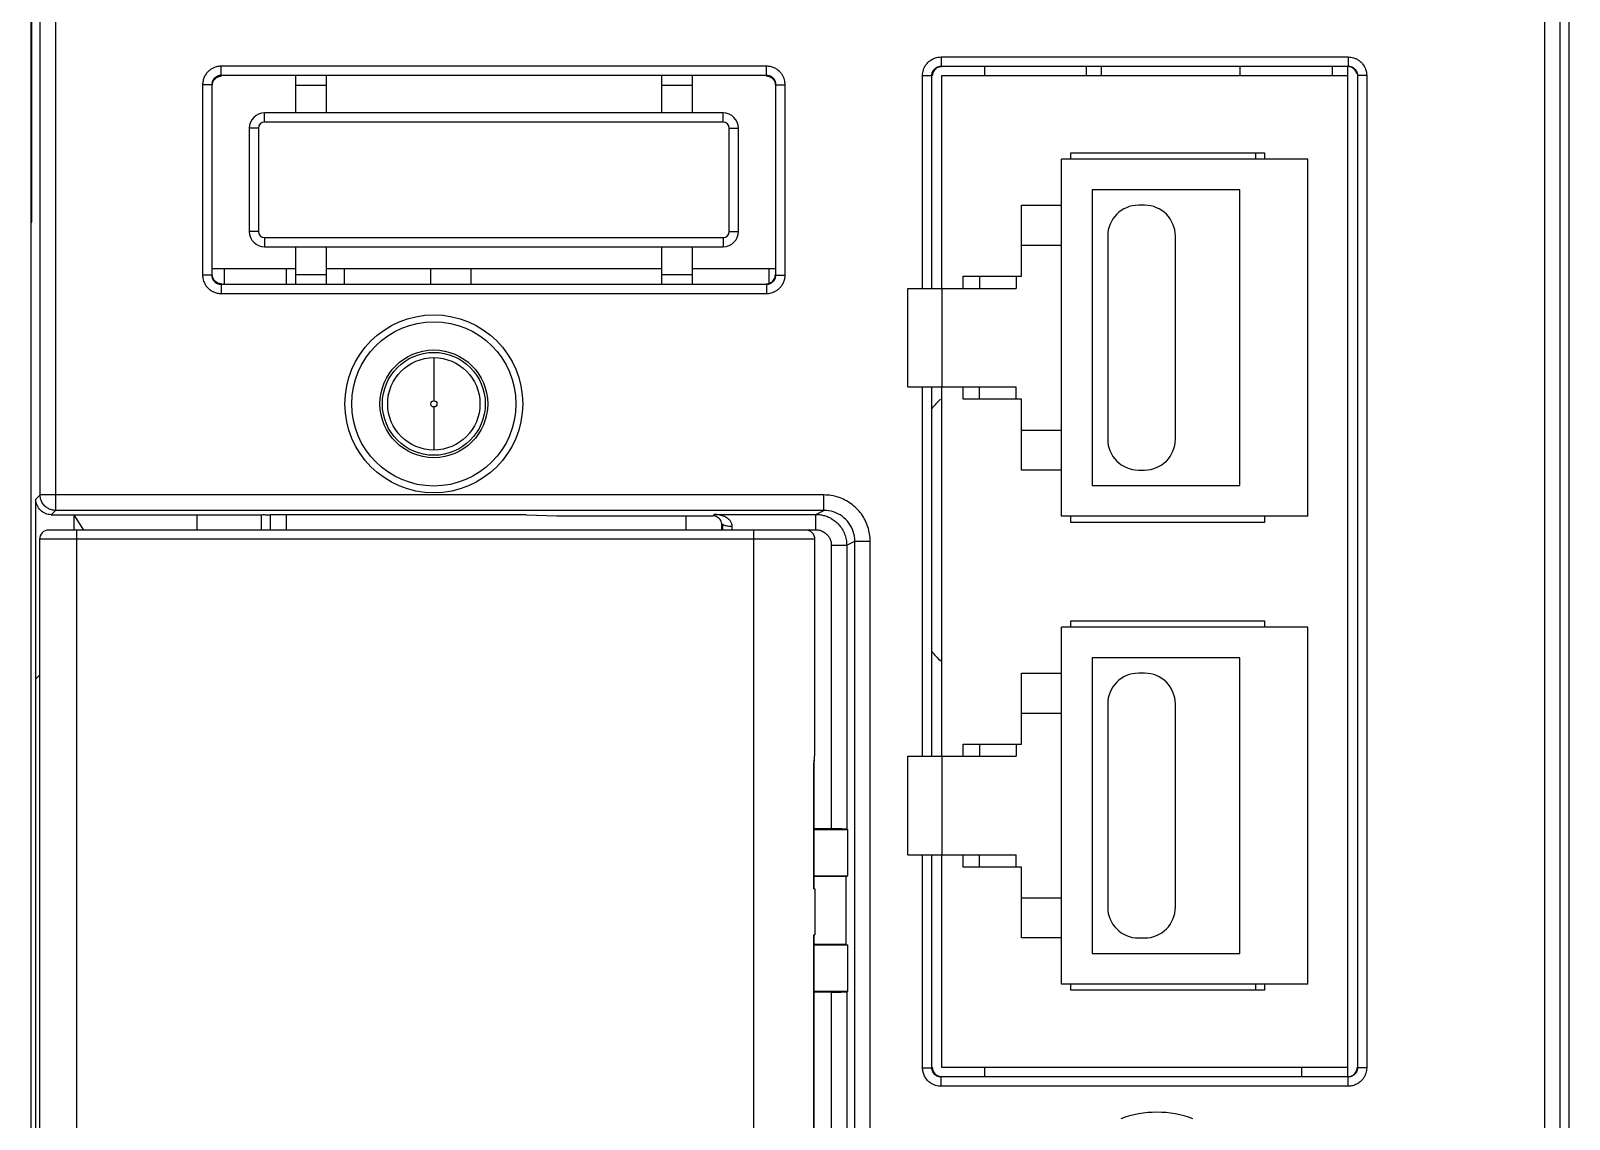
# Model space of a CAD drawing. Header units: millimetres. Extents: x 336 to 12810, y -1577 to 4105.
# Drawn here: x 7592.1 to 7642.1, y 1767.7 to 1803.1 of the extents above; entities that cross this region are included whole.
import ezdxf

# ---------------------------------------------------------------- set-up
doc = ezdxf.new("R2010")
doc.units = ezdxf.units.MM

msp = doc.modelspace()

# ---------------------------------------------------------------- linework, layer by layer
at = {"color": 7, "linetype": 'Continuous'}
for p, q in [((7592.084, 1838.253), (7592.084, 1679.358)), ((7642.084, 1679.358), (7642.084, 1838.253)), ((7592.123, 1796.858), (7592.123, 1805.858)), ((7592.89, 1805.118), (7592.89, 1787.498)), ((7641.279, 1805.118), (7641.279, 1679.664)), ((7592.39, 1787.998), (7592.39, 1804.635)), ((7641.779, 1804.635), (7641.779, 1679.664)), ((7621.668, 1802.225), (7634.901, 1802.225)), ((7621.668, 1802.225), (7621.668, 1801.925)), ((7634.901, 1802.225), (7634.901, 1801.925)), ((7616, 1801.924), (7598.268, 1801.924)), ((7598.268, 1801.624), (7598.268, 1801.924)), ((7616, 1801.624), (7598.268, 1801.624)), ((7598.268, 1801.624), (7598.284, 1801.608)), ((7600.684, 1801.608), (7600.684, 1800.408)), ((7601.684, 1801.608), (7601.684, 1800.408)), ((7612.584, 1801.608), (7612.584, 1800.408)), ((7613.584, 1801.608), (7613.584, 1800.408)), ((7615.984, 1801.608), (7616, 1801.624)), ((7616, 1801.624), (7616, 1801.924)), ((7621.068, 1801.625), (7621.368, 1801.625)), ((7621.068, 1794.708), (7621.068, 1801.625)), ((7621.368, 1794.708), (7621.368, 1801.625)), ((7621.668, 1801.925), (7634.901, 1801.925)), ((7634.884, 1801.608), (7621.684, 1801.608)), ((7621.684, 1801.608), (7621.684, 1794.708)), ((7623.084, 1801.925), (7623.084, 1801.608)), ((7626.384, 1801.925), (7626.384, 1801.608)), ((7626.884, 1801.608), (7626.884, 1801.925)), ((7631.384, 1801.925), (7631.384, 1801.608)), ((7634.384, 1801.925), (7634.384, 1801.608)), ((7634.884, 1769.108), (7634.884, 1801.925)), ((7635.201, 1801.625), (7635.201, 1769.392)), ((7635.501, 1801.625), (7635.201, 1801.625)), ((7635.501, 1801.625), (7635.501, 1769.392)), ((7597.668, 1801.324), (7597.668, 1795.143)), ((7597.968, 1801.324), (7597.668, 1801.324)), ((7597.968, 1801.324), (7597.968, 1795.143)), ((7597.968, 1801.324), (7597.984, 1801.308)), ((7600.684, 1801.308), (7601.684, 1801.308)), ((7612.584, 1801.308), (7613.584, 1801.308)), ((7616.284, 1801.308), (7616.3, 1801.324)), ((7616.3, 1801.324), (7616.6, 1801.324)), ((7616.3, 1795.143), (7616.3, 1801.324)), ((7616.6, 1795.143), (7616.6, 1801.324)), ((7614.584, 1800.408), (7599.684, 1800.408)), ((7599.684, 1800.108), (7599.684, 1800.408)), ((7614.584, 1800.108), (7599.684, 1800.108)), ((7614.584, 1800.108), (7614.584, 1800.408)), ((7599.484, 1799.908), (7599.184, 1799.908)), ((7599.184, 1799.908), (7599.184, 1796.558)), ((7599.484, 1799.908), (7599.484, 1796.558)), ((7614.784, 1799.908), (7615.084, 1799.908)), ((7614.784, 1796.558), (7614.784, 1799.908)), ((7615.084, 1796.558), (7615.084, 1799.908)), ((7625.884, 1799.108), (7632.184, 1799.108)), ((7625.884, 1798.908), (7625.884, 1799.108)), ((7631.884, 1799.108), (7631.884, 1798.908)), ((7632.184, 1799.108), (7632.184, 1798.908)), ((7633.584, 1798.908), (7625.584, 1798.908)), ((7625.584, 1787.308), (7625.584, 1798.908)), ((7633.584, 1787.308), (7633.584, 1798.908)), ((7631.384, 1797.908), (7626.584, 1797.908)), ((7626.584, 1797.908), (7626.584, 1788.308)), ((7631.384, 1788.308), (7631.384, 1797.908)), ((7624.284, 1797.408), (7625.584, 1797.408)), ((7624.284, 1795.108), (7624.284, 1797.408)), ((7628.284, 1797.408), (7628.084, 1797.408)), ((7592.084, 1796.858), (7592.123, 1796.858)), ((7599.484, 1796.558), (7599.184, 1796.558)), ((7614.784, 1796.558), (7615.084, 1796.558)), ((7599.684, 1796.358), (7614.584, 1796.358)), ((7599.684, 1796.358), (7599.684, 1796.058)), ((7599.684, 1796.058), (7614.584, 1796.058)), ((7600.684, 1796.058), (7600.684, 1794.858)), ((7601.684, 1796.058), (7601.684, 1794.858)), ((7612.584, 1796.058), (7612.584, 1794.858)), ((7613.584, 1796.058), (7613.584, 1794.858)), ((7614.584, 1796.358), (7614.584, 1796.058)), ((7624.284, 1796.108), (7625.584, 1796.108)), ((7627.084, 1796.408), (7627.084, 1789.808)), ((7629.284, 1789.808), (7629.284, 1796.408)), ((7597.968, 1795.143), (7597.668, 1795.143)), ((7597.968, 1795.143), (7597.984, 1795.158)), ((7597.984, 1795.358), (7600.684, 1795.358)), ((7598.384, 1794.858), (7598.384, 1795.358)), ((7600.384, 1795.358), (7600.384, 1794.858)), ((7600.684, 1795.158), (7601.684, 1795.158)), ((7601.684, 1795.358), (7612.584, 1795.358)), ((7602.284, 1794.858), (7602.284, 1795.358)), ((7605.084, 1794.858), (7605.084, 1795.358)), ((7606.384, 1795.358), (7606.384, 1794.858)), ((7612.584, 1795.158), (7613.584, 1795.158)), ((7613.584, 1795.358), (7616.284, 1795.358)), ((7616.084, 1794.858), (7616.084, 1795.358)), ((7616.3, 1795.143), (7616.284, 1795.158)), ((7616.3, 1795.143), (7616.6, 1795.143)), ((7622.384, 1795.108), (7624.284, 1795.108)), ((7622.384, 1794.708), (7622.384, 1795.108)), ((7622.914, 1795.108), (7622.914, 1794.708)), ((7624.114, 1795.108), (7624.114, 1794.708)), ((7598.268, 1794.843), (7598.284, 1794.858)), ((7598.268, 1794.843), (7616, 1794.843)), ((7598.268, 1794.843), (7598.268, 1794.543)), ((7598.268, 1794.543), (7616, 1794.543)), ((7616, 1794.843), (7615.984, 1794.858)), ((7616, 1794.843), (7616, 1794.543)), ((7620.584, 1794.708), (7624.114, 1794.708)), ((7620.584, 1791.508), (7620.584, 1794.708)), ((7621.708, 1791.508), (7621.708, 1794.708)), ((7605.184, 1792.458), (7605.184, 1791.058)), ((7620.584, 1791.508), (7624.114, 1791.508)), ((7621.068, 1779.508), (7621.068, 1791.508)), ((7621.368, 1779.508), (7621.368, 1791.508)), ((7621.684, 1791.508), (7621.684, 1779.508)), ((7622.384, 1791.108), (7622.384, 1791.508)), ((7622.914, 1791.108), (7622.914, 1791.508)), ((7624.114, 1791.108), (7624.114, 1791.508)), ((7624.284, 1791.108), (7622.384, 1791.108)), ((7624.284, 1788.808), (7624.284, 1791.108)), ((7605.184, 1790.858), (7605.184, 1789.458)), ((7624.284, 1790.108), (7625.584, 1790.108)), ((7625.584, 1788.808), (7624.284, 1788.808)), ((7628.084, 1788.808), (7628.284, 1788.808)), ((7626.584, 1788.308), (7631.384, 1788.308)), ((7592.39, 1787.998), (7592.25, 1787.858)), ((7592.25, 1782.024), (7592.25, 1787.858)), ((7617.864, 1787.998), (7592.39, 1787.998)), ((7617.864, 1787.498), (7617.864, 1787.998)), ((7592.89, 1787.498), (7592.75, 1787.358)), ((7592.75, 1787.358), (7599.579, 1787.358)), ((7617.864, 1787.498), (7592.89, 1787.498)), ((7593.484, 1787.358), (7593.484, 1786.858)), ((7593.484, 1787.358), (7593.797, 1786.858)), ((7597.484, 1787.358), (7597.484, 1786.858)), ((7599.579, 1786.858), (7599.579, 1787.358)), ((7608.184, 1787.355), (7599.862, 1787.355)), ((7599.881, 1787.355), (7599.879, 1787.353)), ((7599.879, 1786.858), (7599.879, 1787.353)), ((7600.384, 1787.355), (7600.384, 1786.858)), ((7608.184, 1787.355), (7609.184, 1787.32)), ((7609.184, 1787.32), (7614.246, 1787.32)), ((7613.384, 1786.858), (7613.384, 1787.32)), ((7614.246, 1787.32), (7614.293, 1787.367)), ((7614.293, 1787.367), (7617.602, 1787.367)), ((7614.546, 1787.02), (7614.579, 1787.054)), ((7614.546, 1786.858), (7614.546, 1787.02)), ((7617.601, 1786.867), (7617.601, 1787.367)), ((7617.602, 1787.367), (7617.864, 1787.498)), ((7633.584, 1787.308), (7625.584, 1787.308)), ((7625.884, 1787.108), (7625.884, 1787.308)), ((7632.184, 1787.108), (7625.884, 1787.108)), ((7632.184, 1787.308), (7632.184, 1787.108)), ((7592.369, 1786.558), (7592.369, 1694.158)), ((7617.569, 1786.558), (7592.369, 1786.558)), ((7617.269, 1786.858), (7592.669, 1786.858)), ((7593.569, 1786.858), (7593.569, 1693.858)), ((7615.569, 1786.858), (7615.569, 1693.858)), ((7617.269, 1786.867), (7617.601, 1786.867)), ((7617.569, 1779.878), (7617.569, 1786.558)), ((7618.101, 1786.367), (7618.101, 1777.151)), ((7618.101, 1786.367), (7618.601, 1786.367)), ((7618.601, 1786.367), (7618.864, 1786.499)), ((7618.601, 1786.367), (7618.601, 1777.143)), ((7618.864, 1694.218), (7618.864, 1786.499)), ((7618.864, 1786.499), (7619.364, 1786.499)), ((7619.364, 1694.218), (7619.364, 1786.499)), ((7625.584, 1772.108), (7625.584, 1783.708)), ((7633.584, 1783.708), (7625.584, 1783.708)), ((7625.884, 1783.908), (7632.184, 1783.908)), ((7625.884, 1783.708), (7625.884, 1783.908)), ((7632.184, 1783.908), (7632.184, 1783.708)), ((7633.584, 1772.108), (7633.584, 1783.708)), ((7626.584, 1782.708), (7626.584, 1773.108)), ((7631.384, 1782.708), (7626.584, 1782.708)), ((7631.384, 1773.108), (7631.384, 1782.708)), ((7592.369, 1782.143), (7592.248, 1782.023)), ((7592.248, 1748.26), (7592.248, 1782.023)), ((7624.284, 1779.908), (7624.284, 1782.208)), ((7624.284, 1782.208), (7625.584, 1782.208)), ((7628.284, 1782.208), (7628.084, 1782.208)), ((7627.084, 1781.208), (7627.084, 1774.608)), ((7629.284, 1774.608), (7629.284, 1781.208)), ((7624.284, 1780.908), (7625.584, 1780.908)), ((7620.584, 1776.308), (7620.584, 1779.508)), ((7620.584, 1779.508), (7624.114, 1779.508)), ((7621.708, 1776.308), (7621.708, 1779.508)), ((7622.384, 1779.508), (7622.384, 1779.908)), ((7622.384, 1779.908), (7624.284, 1779.908)), ((7622.914, 1779.908), (7622.914, 1779.508)), ((7624.114, 1779.908), (7624.114, 1779.508)), ((7617.538, 1775.208), (7617.538, 1779.279)), ((7617.542, 1779.266), (7617.538, 1779.279)), ((7617.542, 1775.208), (7617.542, 1779.267)), ((7618.101, 1777.151), (7617.542, 1777.151)), ((7618.64, 1777.123), (7617.542, 1777.123)), ((7618.601, 1777.143), (7618.64, 1777.123)), ((7618.64, 1775.629), (7618.64, 1777.123)), ((7620.584, 1776.308), (7624.114, 1776.308)), ((7621.068, 1769.392), (7621.068, 1776.308)), ((7621.368, 1769.392), (7621.368, 1776.308)), ((7621.684, 1776.308), (7621.684, 1769.408)), ((7622.384, 1775.908), (7622.384, 1776.308)), ((7622.914, 1775.908), (7622.914, 1776.308)), ((7624.114, 1775.908), (7624.114, 1776.308)), ((7617.542, 1775.629), (7618.64, 1775.629)), ((7618.584, 1775.601), (7617.542, 1775.601)), ((7618.584, 1775.601), (7618.64, 1775.629)), ((7618.584, 1773.401), (7618.584, 1775.601)), ((7624.284, 1775.908), (7622.384, 1775.908)), ((7624.284, 1773.608), (7624.284, 1775.908)), ((7617.538, 1775.208), (7617.569, 1775.208)), ((7617.569, 1775.208), (7617.569, 1773.708)), ((7624.284, 1774.908), (7625.584, 1774.908)), ((7617.538, 1765.638), (7617.538, 1773.708)), ((7617.538, 1773.708), (7617.569, 1773.708)), ((7617.542, 1765.65), (7617.542, 1773.708)), ((7625.584, 1773.608), (7624.284, 1773.608)), ((7628.084, 1773.608), (7628.284, 1773.608)), ((7618.584, 1773.401), (7617.542, 1773.401)), ((7618.64, 1773.373), (7617.542, 1773.373)), ((7618.584, 1773.401), (7618.64, 1773.373)), ((7618.64, 1771.879), (7618.64, 1773.373)), ((7626.584, 1773.108), (7631.384, 1773.108)), ((7633.584, 1772.108), (7625.584, 1772.108)), ((7625.884, 1771.908), (7625.884, 1772.108)), ((7631.884, 1772.108), (7631.884, 1771.908)), ((7632.184, 1772.108), (7632.184, 1771.908)), ((7617.542, 1771.879), (7618.64, 1771.879)), ((7618.101, 1771.851), (7617.542, 1771.851)), ((7618.101, 1771.851), (7618.101, 1733.358)), ((7618.601, 1771.859), (7618.64, 1771.879)), ((7618.601, 1771.859), (7618.601, 1733.358)), ((7632.184, 1771.908), (7625.884, 1771.908)), ((7621.068, 1769.392), (7621.368, 1769.392)), ((7621.668, 1768.792), (7621.668, 1769.092)), ((7634.901, 1769.092), (7621.668, 1769.092)), ((7621.684, 1769.408), (7634.884, 1769.408)), ((7623.084, 1769.408), (7623.084, 1769.092)), ((7633.384, 1769.408), (7633.384, 1769.092)), ((7634.901, 1768.792), (7634.901, 1769.092)), ((7635.501, 1769.392), (7635.201, 1769.392)), ((7634.901, 1768.792), (7621.668, 1768.792))]:
    msp.add_line(p, q, dxfattribs=at)
for radius in [2.89, 2.669, 1.751, 1.672, 1.5, 0.1]:
    msp.add_circle((7605.184, 1790.958), radius, dxfattribs=at)
for centre, radius, start, end in [((7599.684, 1799.908), 0.5, 90, 180), ((7599.684, 1799.908), 0.2, 90, 180), ((7614.584, 1799.908), 0.5, 0, 90), ((7614.584, 1799.908), 0.2, 0, 90), ((7628.084, 1796.408), 1, 90, 180), ((7628.284, 1796.408), 1, 0, 90), ((7599.684, 1796.558), 0.5, 180, 270), ((7599.684, 1796.558), 0.2, 180, 270), ((7614.584, 1796.558), 0.5, 270, 0), ((7614.584, 1796.558), 0.2, 270, 0), ((7625.884, 1786.858), 6, 134.823, 138.9731), ((7628.084, 1789.808), 1, 180, 270), ((7628.284, 1789.808), 1, 270, 0), ((7592.669, 1786.558), 0.3, 90, 180), ((7617.269, 1786.558), 0.3, 0, 90), ((7625.884, 1786.858), 6, 221.0269, 225.177), ((7628.084, 1781.208), 1, 90, 180), ((7628.284, 1781.208), 1, 0, 90), ((7628.084, 1774.608), 1, 180, 270), ((7628.284, 1774.608), 1, 270, 0), ((7628.684, 1764.63), 3.317, 69.3139, 110.698)]:
    msp.add_arc(centre, radius, start, end, dxfattribs=at)
for points, start_tangent, end_tangent in [([(7621.068, 1801.625), (7621.074, 1801.711), (7621.094, 1801.802), (7621.133, 1801.897), (7621.194, 1801.993), (7621.281, 1802.084), (7621.394, 1802.159), (7621.525, 1802.208), (7621.668, 1802.225)], (-0.000012, 1), (1, 0.000049)), ([(7634.901, 1802.225), (7634.987, 1802.219), (7635.077, 1802.198), (7635.172, 1802.16), (7635.269, 1802.099), (7635.36, 1802.011), (7635.435, 1801.899), (7635.484, 1801.767), (7635.501, 1801.625)], (1, 0.000012), (0.000049, -1)), ([(7598.268, 1801.924), (7598.195, 1801.92), (7598.116, 1801.905), (7598.031, 1801.875), (7597.944, 1801.829), (7597.858, 1801.762), (7597.781, 1801.675), (7597.721, 1801.569), (7597.682, 1801.45), (7597.668, 1801.324)], (-1, -0.000011), (0.000067, -1)), ([(7598.268, 1801.624), (7598.232, 1801.622), (7598.192, 1801.614), (7598.15, 1801.6), (7598.106, 1801.577), (7598.063, 1801.543), (7598.025, 1801.5), (7597.994, 1801.447), (7597.975, 1801.387), (7597.968, 1801.324)], (-1, 0.000297), (0.000348, -1)), ([(7597.984, 1801.308), (7598.024, 1801.458), (7598.134, 1801.568), (7598.284, 1801.608)], (0, 1), (1, 0)), ([(7615.984, 1801.608), (7616.134, 1801.568), (7616.244, 1801.458), (7616.284, 1801.308)], (1, 0), (0, -1)), ([(7616.6, 1801.324), (7616.595, 1801.399), (7616.579, 1801.48), (7616.549, 1801.566), (7616.501, 1801.654), (7616.433, 1801.739), (7616.345, 1801.815), (7616.24, 1801.874), (7616.123, 1801.911), (7616, 1801.924)], (0, 1), (-1, 0.00004)), ([(7616.3, 1801.324), (7616.298, 1801.362), (7616.29, 1801.402), (7616.275, 1801.445), (7616.251, 1801.489), (7616.217, 1801.532), (7616.173, 1801.57), (7616.12, 1801.599), (7616.062, 1801.618), (7616, 1801.624)], (0.000305, 1), (-1, -0.000279)), ([(7621.368, 1801.625), (7621.371, 1801.668), (7621.381, 1801.713), (7621.4, 1801.761), (7621.431, 1801.809), (7621.474, 1801.855), (7621.531, 1801.892), (7621.596, 1801.916), (7621.668, 1801.925)], (-0.000084, 1), (1, -0.000044)), ([(7621.534, 1801.868), (7621.424, 1801.758), (7621.384, 1801.608)], (-0.867069, -0.498188), (0, -1)), ([(7621.684, 1801.908), (7621.534, 1801.868)], (-1, 0), (-0.867069, -0.498188)), ([(7635.129, 1801.796), (7635.024, 1801.883), (7634.89, 1801.914)], (-0.603787, 0.797146), (-0.999999, -0.001222)), ([(7634.901, 1801.925), (7634.944, 1801.922), (7634.989, 1801.912), (7635.037, 1801.893), (7635.085, 1801.862), (7635.13, 1801.818), (7635.168, 1801.762), (7635.192, 1801.696), (7635.201, 1801.625)], (1, 0.000084), (-0.000044, -1)), ([(7635.184, 1801.675), (7635.129, 1801.796)], (-0.201059, 0.979579), (-0.603787, 0.797146)), ([(7597.668, 1795.143), (7597.673, 1795.07), (7597.688, 1794.99), (7597.717, 1794.906), (7597.764, 1794.818), (7597.83, 1794.733), (7597.918, 1794.656), (7598.024, 1794.595), (7598.143, 1794.556), (7598.268, 1794.543)], (0.000011, -1), (1, 0.000067)), ([(7597.968, 1795.143), (7597.971, 1795.106), (7597.978, 1795.066), (7597.993, 1795.024), (7598.016, 1794.98), (7598.049, 1794.938), (7598.093, 1794.899), (7598.146, 1794.869), (7598.205, 1794.849), (7598.268, 1794.843)], (-0.000297, -1), (1, 0.000348)), ([(7598.284, 1794.858), (7598.134, 1794.899), (7598.024, 1795.008), (7597.984, 1795.158)], (-1, 0), (0, 1)), ([(7615.984, 1794.858), (7616.134, 1794.899), (7616.244, 1795.008), (7616.284, 1795.158)], (1, 0), (0, 1)), ([(7616, 1794.543), (7616.073, 1794.547), (7616.152, 1794.562), (7616.237, 1794.591), (7616.324, 1794.638), (7616.41, 1794.705), (7616.487, 1794.792), (7616.548, 1794.898), (7616.587, 1795.017), (7616.6, 1795.143)], (1, 0.000011), (-0.000067, 1)), ([(7616, 1794.843), (7616.036, 1794.845), (7616.076, 1794.852), (7616.118, 1794.867), (7616.162, 1794.89), (7616.205, 1794.924), (7616.243, 1794.967), (7616.274, 1795.02), (7616.293, 1795.08), (7616.3, 1795.143)], (1, -0.000297), (-0.000348, 1)), ([(7592.75, 1787.358), (7592.559, 1787.396), (7592.396, 1787.505), (7592.288, 1787.667), (7592.25, 1787.858)], (-1, 0), (0, 1)), ([(7592.89, 1787.498), (7592.791, 1787.508), (7592.687, 1787.541), (7592.582, 1787.604), (7592.488, 1787.7), (7592.418, 1787.832), (7592.39, 1787.998)], (-1, 0.000305), (-0.000305, 1)), ([(7619.364, 1786.499), (7619.291, 1786.962), (7619.078, 1787.38), (7618.746, 1787.711), (7618.329, 1787.924), (7617.864, 1787.998)], (-0.000061, 1), (-1, -0.000066)), ([(7599.579, 1787.358), (7599.701, 1787.358), (7599.799, 1787.357), (7599.862, 1787.355)], (1, 0), (0.998784, -0.04931)), ([(7614.546, 1787.02), (7614.506, 1787.17), (7614.396, 1787.28), (7614.246, 1787.32)], (0, 1), (-1, 0)), ([(7614.879, 1786.984), (7614.876, 1787.023), (7614.866, 1787.064), (7614.849, 1787.105), (7614.823, 1787.146), (7614.789, 1787.186), (7614.745, 1787.225), (7614.692, 1787.262), (7614.628, 1787.295), (7614.556, 1787.324), (7614.476, 1787.346), (7614.387, 1787.361), (7614.293, 1787.367)], (0.00666, 0.999978), (-0.999917, 0.012882)), ([(7614.579, 1787.054), (7614.621, 1787.019), (7614.731, 1786.993), (7614.879, 1786.984)], (0.07253, -0.997366), (0.999992, -0.003962)), ([(7614.579, 1786.867), (7614.579, 1786.962), (7614.579, 1787.054)], (-0.000006, 1), (0.004186, 0.999991)), ([(7617.602, 1787.367), (7617.723, 1787.36), (7617.847, 1787.336), (7617.974, 1787.295), (7618.101, 1787.233), (7618.228, 1787.146), (7618.348, 1787.032), (7618.453, 1786.891), (7618.534, 1786.728), (7618.584, 1786.55), (7618.601, 1786.367)], (1, -0.000799), (0.000313, -1)), ([(7618.864, 1786.499), (7618.815, 1786.808), (7618.673, 1787.086), (7618.452, 1787.307), (7618.174, 1787.449), (7617.864, 1787.498)], (0.000286, 1), (-1, -0.000321)), ([(7614.879, 1786.867), (7614.879, 1786.926), (7614.879, 1786.984)], (0, 1), (0.006701, 0.999978)), ([(7617.601, 1786.867), (7617.662, 1786.863)], (1, -0.000001), (0.992559, -0.121764)), ([(7617.662, 1786.863), (7617.724, 1786.852), (7617.788, 1786.831), (7617.851, 1786.8), (7617.915, 1786.757), (7617.975, 1786.7), (7618.027, 1786.629), (7618.068, 1786.547), (7618.093, 1786.458), (7618.101, 1786.367)], (0.992559, -0.121764), (0.000034, -1)), ([(7617.538, 1779.279), (7617.561, 1779.571), (7617.569, 1779.878)], (0.104868, 0.994486), (0.000126, 1)), ([(7617.544, 1779.279), (7617.553, 1779.405), (7617.567, 1779.706), (7617.569, 1779.878)], (0.085413, 0.996346), (0.000108, 1)), ([(7617.542, 1779.265), (7617.544, 1779.279)], (0.087397, 0.996174), (0.085413, 0.996346)), ([(7618.601, 1777.143), (7618.558, 1777.146), (7618.449, 1777.148), (7618.289, 1777.15), (7618.101, 1777.151)], (-0.894482, 0.447105), (-1, 0)), ([(7618.101, 1771.851), (7618.289, 1771.852), (7618.449, 1771.853), (7618.558, 1771.856), (7618.601, 1771.859)], (1, 0), (0.894482, 0.447105)), ([(7621.668, 1768.792), (7621.581, 1768.798), (7621.491, 1768.818), (7621.396, 1768.857), (7621.299, 1768.918), (7621.208, 1769.006), (7621.134, 1769.118), (7621.085, 1769.249), (7621.068, 1769.392)], (-1, -0.000012), (-0.000049, 1)), ([(7621.668, 1769.092), (7621.624, 1769.095), (7621.579, 1769.105), (7621.532, 1769.124), (7621.483, 1769.155), (7621.438, 1769.199), (7621.401, 1769.255), (7621.376, 1769.321), (7621.368, 1769.392)], (-1, -0.000084), (0.000044, 1)), ([(7621.384, 1769.408), (7621.424, 1769.258)], (0, -1), (0.498188, -0.867069)), ([(7621.424, 1769.258), (7621.534, 1769.149), (7621.684, 1769.108)], (0.498188, -0.867069), (1, 0)), ([(7634.883, 1769.1), (7635.04, 1769.143), (7635.15, 1769.252), (7635.19, 1769.402)], (1, 0), (0, 1)), ([(7635.201, 1769.392), (7635.198, 1769.349), (7635.187, 1769.304), (7635.168, 1769.256), (7635.138, 1769.208), (7635.094, 1769.162), (7635.038, 1769.125), (7634.972, 1769.1), (7634.901, 1769.092)], (0.000084, -1), (-1, 0.000044)), ([(7635.501, 1769.392), (7635.495, 1769.306), (7635.474, 1769.215), (7635.436, 1769.12), (7635.374, 1769.023), (7635.287, 1768.933), (7635.175, 1768.858), (7635.043, 1768.809), (7634.901, 1768.792)], (0.000012, -1), (-1, -0.000049))]:
    msp.add_spline(points, degree=3, dxfattribs=dict(at, start_tangent=start_tangent, end_tangent=end_tangent))

doc.saveas('drawing.dxf')
